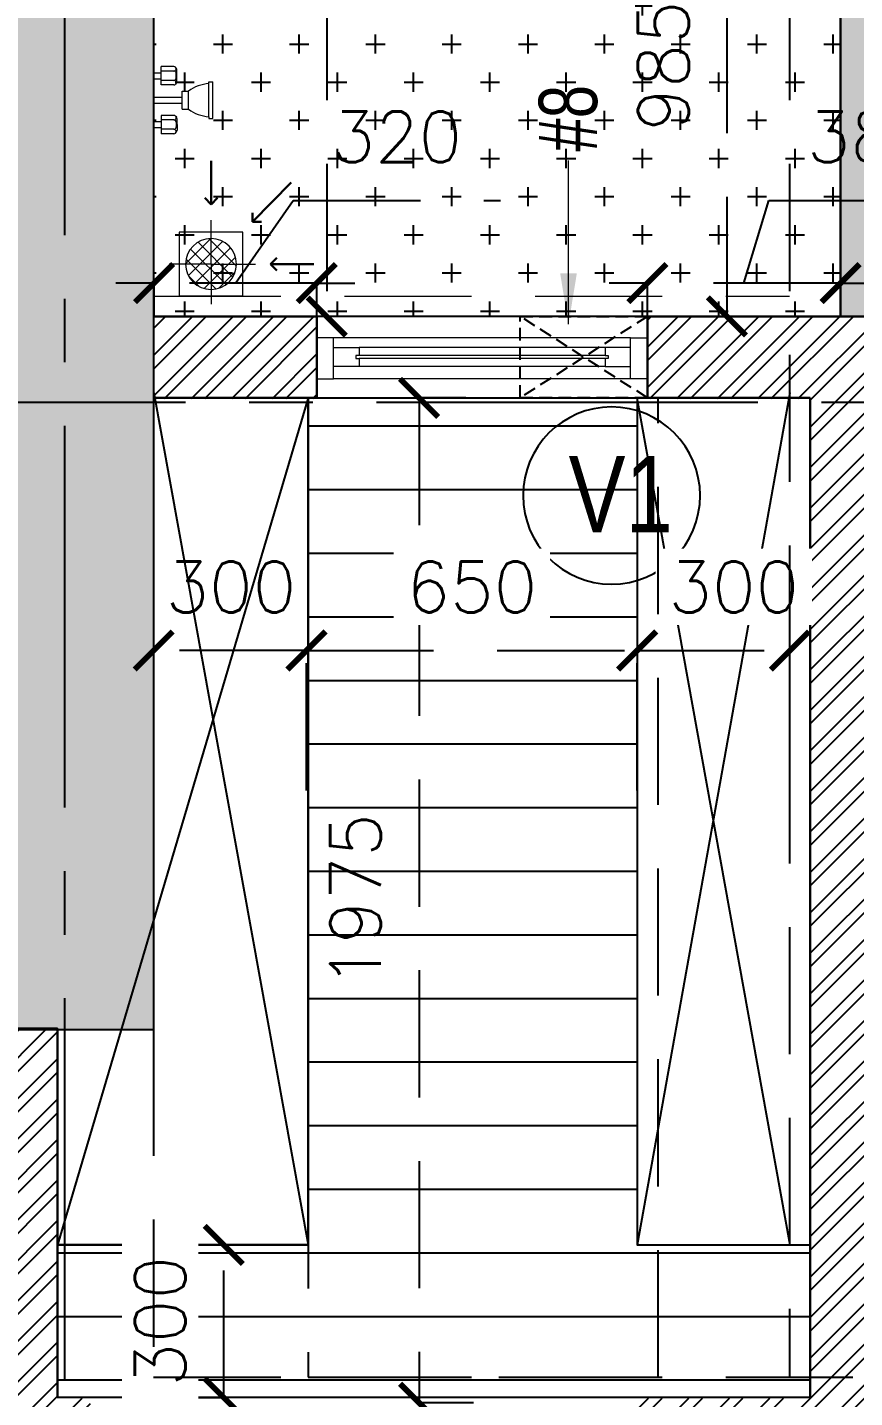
# Model space of a CAD drawing. Header units: millimetres. Extents: x 1167879 to 1231451, y -5731814 to -5645217.
# Drawn here: x 1184934 to 1186560, y -5719523 to -5716830 of the extents above; entities that cross this region are included whole.
import ezdxf
from ezdxf.enums import TextEntityAlignment as Align

# ---------------------------------------------------------------- set-up
doc = ezdxf.new("R2010")
doc.units = ezdxf.units.MM
doc.header["$LTSCALE"] = 1000
doc.header["$MEASUREMENT"] = 0
for name, pattern in [('3BHK-A$0$AUDIT_D_120904163729-0', [0]), ('3BHK-A$0$HIDDEN', [0.375, 0.25, -0.125]), ('AUDIT_D_120904163729-0', [0]), ('T8(T9 IS SIMILAR) - DIMENSION & TEXTING$0$HIDDEN', [0.375, 0.25, -0.125]), ('T8(T9 IS SIMILAR)$0$$0$HIDDEN', [0.375, 0.25, -0.125]), ('T8(T9 IS SIMILAR)$0$HIDDEN', [0.375, 0.25, -0.125]), ('T8_REFUGE COLUMNS$0$CENTER2', [1.125, 0.75, -0.125, 0.125, -0.125])]:
    doc.linetypes.add(name, pattern=pattern)
doc.layers.get('0').update_dxf_attribs({"linetype": 'AUDIT_D_120904163729-0'})
for name, color, linetype in [('3BHK-A$0$A-HATCH -160', 251, '3BHK-A$0$AUDIT_D_120904163729-0'), ('3BHK-A$0$A-TOI SUNK 50MM', 8, 'Continuous'), ('3BHK-A$0$CUT-OUT', 49, 'Continuous'), ('3BHK-A$0$ELE 1', 1, 'Continuous'), ('T8(T9 IS SIMILAR) - DIMENSION & TEXTING$0$A-DIMENSIONS', 2, 'T8(T9 IS SIMILAR) - DIMENSION & TEXTING$0$HIDDEN'), ('T8(T9 IS SIMILAR) - DIMENSION & TEXTING$0$a-window-no', 125, 'Continuous'), ('T8(T9 IS SIMILAR)$0$$6$a-beam 2', 50, 'Continuous'), ('T8(T9 IS SIMILAR)$0$S-BEAM', 20, 'T8(T9 IS SIMILAR)$0$$0$HIDDEN'), ('T8_REFUGE COLUMNS$0$A-CENTERLINE', 193, 'T8_REFUGE COLUMNS$0$CENTER2'), ('T8_REFUGE COLUMNS$0$A-RCC COLS', 3, 'Continuous'), ('T8_TYPICAL COLUMNS$0$A-RCC COLS', 3, 'Continuous')]:
    doc.layers.add(name, color=color, linetype=linetype)
for name, color, linetype, lineweight in [('3BHK-A$0$a-TOI-fixtures', 251, 'Continuous', 0), ('3BHK-A$0$A-WALL- 160', 6, 'Continuous', 30), ('3BHK-A$0$Ventilator', 5, 'Continuous', 0), ('T8(T9 IS SIMILAR) - DIMENSION & TEXTING$0$R0-18-10-2014-T1-1st Podium Floor Plan$0$Text', 2, 'Continuous', 0), ('T8(T9 IS SIMILAR)$0$D&W', 8, 'Continuous', 25), ('T8(T9 IS SIMILAR)$0$SCPL BEAM', 191, 'T8(T9 IS SIMILAR)$0$$0$HIDDEN', 13)]:
    doc.layers.add(name, color=color, linetype=linetype, lineweight=lineweight)
doc.layers.add('T8_REFUGE COLUMNS$0$COL-HATCH', color=7, linetype='Continuous', lineweight=25, true_color=0xa3a3a3)
doc.styles.add('3BHK-A$0$Romans 1', font='romans.shx', dxfattribs={"height": 100})
doc.styles.add('T8(T9 IS SIMILAR) - DIMENSION & TEXTING$0$ARIAL ARROW', font='swisscl.ttf')
doc.styles.add('T8(T9 IS SIMILAR) - DIMENSION & TEXTING$0$LODHA STANDERD', font='sanss___.ttf')
doc.styles.add('T8(T9 IS SIMILAR) - DIMENSION & TEXTING$0$Romans 1', font='romans.shx', dxfattribs={"height": 100})
doc.styles.add('T8(T9 IS SIMILAR) - DIMENSION & TEXTING$0$Tahoma', font='tahoma.ttf')
doc.dimstyles.new('3BHK-A$0$ALPINE S', dxfattribs={"dimscale": 0, "dimtxt": 100, "dimasz": 75, "dimexe": 0, "dimexo": 0, "dimgap": 75, "dimtad": 1, "dimdec": 0, "dimzin": 0, "dimdsep": 46, "dimtxsty": '3BHK-A$0$Romans 1', "dimblk": '3BHK-A$0$_ArchTick', "dimcen": 0.09, "dimclrd": 256, "dimclre": 256, "dimclrt": 7, "dimadec": 0, "dimazin": 0, "dimtfac": 1, "dimtdec": 0, "dimtofl": 0, "dimtmove": 1, "dimatfit": 0, "dimldrblk": '3BHK-A$0$_Open90', "dimfxl": 1, "dimtolj": 1, "dimtzin": 0, "dimarcsym": 0})
doc.dimstyles.new('T8(T9 IS SIMILAR) - DIMENSION & TEXTING$0$ALPINE S', dxfattribs={"dimscale": 0, "dimtxt": 100, "dimasz": 75, "dimexe": 0, "dimexo": 0, "dimgap": 75, "dimtad": 1, "dimdec": 0, "dimzin": 0, "dimdsep": 46, "dimtxsty": 'T8(T9 IS SIMILAR) - DIMENSION & TEXTING$0$Romans 1', "dimblk": 'T8(T9 IS SIMILAR) - DIMENSION & TEXTING$0$_ArchTick', "dimcen": 0.09, "dimclrd": 256, "dimclre": 256, "dimclrt": 7, "dimadec": 0, "dimazin": 0, "dimtfac": 1, "dimtdec": 0, "dimtofl": 0, "dimtmove": 1, "dimatfit": 0, "dimldrblk": 'T8(T9 IS SIMILAR) - DIMENSION & TEXTING$0$_Open90', "dimfxl": 1, "dimtolj": 1, "dimtzin": 0, "dimarcsym": 0})
doc.dimstyles.new('T8(T9 IS SIMILAR) - DIMENSION & TEXTING$0$SAMATA STD', dxfattribs={"dimtxt": 100, "dimasz": 50, "dimexe": 50, "dimexo": 50, "dimgap": 10, "dimtad": 0, "dimdec": 0, "dimrnd": 5, "dimzin": 0, "dimdsep": 46, "dimtxsty": 'T8(T9 IS SIMILAR) - DIMENSION & TEXTING$0$Tahoma', "dimblk": 'T8(T9 IS SIMILAR) - DIMENSION & TEXTING$0$_Origin2', "dimcen": -50, "dimdle": 50, "dimclrd": 7, "dimclre": 7, "dimclrt": 7, "dimadec": 0, "dimazin": 0, "dimtfac": 1, "dimtdec": 0, "dimtmove": 1, "dimatfit": 3, "dimfxl": 150, "dimtfill": 1, "dimtolj": 1, "dimtzin": 0, "dimlwd": -1, "dimlwe": -1, "dimarcsym": 0})
pattern_1 = [(45, (-0.65, 1285.594), (-39.77475644, 39.77475644), []), (45, (25.864, 1285.594), (-39.77475644, 39.77475644), [])]

# ---------------------------------------------------------------- blocks, each defined once
blk = doc.blocks.new('T8(T9 IS SIMILAR) - DIMENSION & TEXTING$0$WINDOW TAG')
at = {"layer": 'T8(T9 IS SIMILAR) - DIMENSION & TEXTING$0$a-window-no'}
blk.add_circle((0, 0), 174.1, dxfattribs=at)
at = {"layer": 'T8(T9 IS SIMILAR) - DIMENSION & TEXTING$0$a-window-no', "style": 'T8(T9 IS SIMILAR) - DIMENSION & TEXTING$0$LODHA STANDERD'}
blk.add_attdef('WINDOW', text='', height=150, dxfattribs=at).set_placement((11.3, 2.8), align=Align.MIDDLE_CENTER)
blk = doc.blocks.new('T8(T9 IS SIMILAR) - DIMENSION & TEXTING$0$_ArchTick')
at = {"color": 0, "linetype": 'ByBlock', "const_width": 0.15}
blk.add_lwpolyline([(-0.5, -0.5), (0.5, 0.5)], dxfattribs=at)
blk = doc.blocks.new('*D312')
at = {"layer": 'T8(T9 IS SIMILAR) - DIMENSION & TEXTING$0$A-DIMENSIONS', "linetype": 'T8(T9 IS SIMILAR) - DIMENSION & TEXTING$0$HIDDEN', "lineweight": -2, "transparency": 16777216}
for p, q in [((1185182.1, -5718330), (1185182.1, -5718055.2)), ((1185482.5, -5718330), (1185482.5, -5718055.2))]:
    blk.add_line(p, q, dxfattribs=at)
at = {"layer": 'T8(T9 IS SIMILAR) - DIMENSION & TEXTING$0$A-DIMENSIONS', "lineweight": -2, "transparency": 16777216}
blk.add_line((1185482.5, -5718055.2), (1185182.1, -5718055.2), dxfattribs=at)
at = {"layer": 'T8(T9 IS SIMILAR) - DIMENSION & TEXTING$0$A-DIMENSIONS', "linetype": 'ByBlock', "lineweight": -2, "transparency": 16777216, "xscale": 75, "yscale": 75, "zscale": 75, "rotation": 180}
blk.add_blockref('T8(T9 IS SIMILAR) - DIMENSION & TEXTING$0$_ArchTick', (1185182.1, -5718055.2), dxfattribs=at)
at = {"layer": 'T8(T9 IS SIMILAR) - DIMENSION & TEXTING$0$A-DIMENSIONS', "linetype": 'ByBlock', "lineweight": -2, "transparency": 16777216, "xscale": 75, "yscale": 75, "zscale": 75}
blk.add_blockref('T8(T9 IS SIMILAR) - DIMENSION & TEXTING$0$_ArchTick', (1185482.5, -5718055.2), dxfattribs=at)
at = {"layer": 'T8(T9 IS SIMILAR) - DIMENSION & TEXTING$0$A-DIMENSIONS', "color": 7, "linetype": 'ByBlock', "transparency": 16777216, "insert": (1185333.8, -5717930.2), "char_height": 100, "attachment_point": 5, "style": 'T8(T9 IS SIMILAR) - DIMENSION & TEXTING$0$Romans 1'}
blk.add_mtext('\\A1;300', dxfattribs=at)
blk = doc.blocks.new('T8(T9 IS SIMILAR) - DIMENSION & TEXTING$0$_Open90')
at = {"color": 0, "linetype": 'ByBlock', "lineweight": -2}
for p, q in [((-0.5, 0.5), (0, 0)), ((0, 0), (-1, 0)), ((0, 0), (-0.5, -0.5))]:
    blk.add_line(p, q, dxfattribs=at)
blk = doc.blocks.new('*D313')
at = {"layer": 'T8(T9 IS SIMILAR) - DIMENSION & TEXTING$0$A-DIMENSIONS', "linetype": 'T8(T9 IS SIMILAR) - DIMENSION & TEXTING$0$HIDDEN', "lineweight": -2, "transparency": 16777216}
for p, q in [((1185795.9, -5717558.7), (1185704, -5717558.7)), ((1185810.9, -5719533.7), (1185704, -5719533.7))]:
    blk.add_line(p, q, dxfattribs=at)
at = {"layer": 'T8(T9 IS SIMILAR) - DIMENSION & TEXTING$0$A-DIMENSIONS', "lineweight": -2, "transparency": 16777216}
blk.add_line((1185704, -5717558.7), (1185704, -5719533.7), dxfattribs=at)
at = {"layer": 'T8(T9 IS SIMILAR) - DIMENSION & TEXTING$0$A-DIMENSIONS', "linetype": 'ByBlock', "lineweight": -2, "transparency": 16777216, "xscale": 75, "yscale": 75, "zscale": 75}
for p, rotation in [((1185704, -5717558.7), 90), ((1185704, -5719533.7), 270)]:
    blk.add_blockref('T8(T9 IS SIMILAR) - DIMENSION & TEXTING$0$_ArchTick', p, dxfattribs=dict(at, rotation=rotation))
at = {"layer": 'T8(T9 IS SIMILAR) - DIMENSION & TEXTING$0$A-DIMENSIONS', "color": 7, "linetype": 'ByBlock', "transparency": 16777216, "insert": (1185579, -5718546.2), "char_height": 100, "attachment_point": 5, "rotation": 90, "style": 'T8(T9 IS SIMILAR) - DIMENSION & TEXTING$0$Romans 1'}
blk.add_mtext('\\A1;1975', dxfattribs=at)
blk = doc.blocks.new('*D317')
at = {"layer": 'T8(T9 IS SIMILAR) - DIMENSION & TEXTING$0$A-DIMENSIONS', "linetype": 'T8(T9 IS SIMILAR) - DIMENSION & TEXTING$0$HIDDEN', "lineweight": -2, "transparency": 16777216}
for p, q in [((1185777.6, -5714848.7), (1185522.3, -5714848.7)), ((1185731.8, -5717398.7), (1185522.3, -5717398.7))]:
    blk.add_line(p, q, dxfattribs=at)
at = {"layer": 'T8(T9 IS SIMILAR) - DIMENSION & TEXTING$0$A-DIMENSIONS', "lineweight": -2, "transparency": 16777216}
blk.add_line((1185522.3, -5714848.7), (1185522.3, -5717398.7), dxfattribs=at)
at = {"layer": 'T8(T9 IS SIMILAR) - DIMENSION & TEXTING$0$A-DIMENSIONS', "linetype": 'ByBlock', "lineweight": -2, "transparency": 16777216, "xscale": 75, "yscale": 75, "zscale": 75}
for p, rotation in [((1185522.3, -5714848.7), 90), ((1185522.3, -5717398.7), 270)]:
    blk.add_blockref('T8(T9 IS SIMILAR) - DIMENSION & TEXTING$0$_ArchTick', p, dxfattribs=dict(at, rotation=rotation))
at = {"layer": 'T8(T9 IS SIMILAR) - DIMENSION & TEXTING$0$A-DIMENSIONS', "color": 7, "linetype": 'ByBlock', "transparency": 16777216, "insert": (1185397.3, -5716123.7), "char_height": 100, "attachment_point": 5, "rotation": 90, "style": 'T8(T9 IS SIMILAR) - DIMENSION & TEXTING$0$Romans 1'}
blk.add_mtext('\\A1;2550', dxfattribs=at)
blk = doc.blocks.new('*D320')
at = {"layer": 'T8(T9 IS SIMILAR) - DIMENSION & TEXTING$0$A-DIMENSIONS', "linetype": 'T8(T9 IS SIMILAR) - DIMENSION & TEXTING$0$HIDDEN', "lineweight": -2, "transparency": 16777216}
for p, q in [((1186532.7, -5716413.5), (1186309.2, -5716413.5)), ((1186532.7, -5717398.7), (1186309.2, -5717398.7))]:
    blk.add_line(p, q, dxfattribs=at)
at = {"layer": 'T8(T9 IS SIMILAR) - DIMENSION & TEXTING$0$A-DIMENSIONS', "lineweight": -2, "transparency": 16777216}
blk.add_line((1186309.2, -5716413.5), (1186309.2, -5717398.7), dxfattribs=at)
at = {"layer": 'T8(T9 IS SIMILAR) - DIMENSION & TEXTING$0$A-DIMENSIONS', "linetype": 'ByBlock', "lineweight": -2, "transparency": 16777216, "xscale": 75, "yscale": 75, "zscale": 75}
for p, rotation in [((1186309.2, -5716413.5), 90), ((1186309.2, -5717398.7), 270)]:
    blk.add_blockref('T8(T9 IS SIMILAR) - DIMENSION & TEXTING$0$_ArchTick', p, dxfattribs=dict(at, rotation=rotation))
at = {"layer": 'T8(T9 IS SIMILAR) - DIMENSION & TEXTING$0$A-DIMENSIONS', "color": 7, "linetype": 'ByBlock', "transparency": 16777216, "insert": (1186184.2, -5716906.1), "char_height": 100, "attachment_point": 5, "rotation": 90, "style": 'T8(T9 IS SIMILAR) - DIMENSION & TEXTING$0$Romans 1'}
blk.add_mtext('\\A1;985', dxfattribs=at)
blk = doc.blocks.new('*D321')
at = {"layer": 'T8(T9 IS SIMILAR) - DIMENSION & TEXTING$0$A-DIMENSIONS', "lineweight": -2, "transparency": 16777216}
for p, q in [((1186342.7, -5717333), (1186391.5, -5717170.5)), ((1186391.5, -5717170.5), (1186798.6, -5717170.5)), ((1186152.8, -5717333), (1186077.8, -5717333)), ((1186532.7, -5717333), (1186152.8, -5717333)), ((1186532.7, -5717333), (1186607.7, -5717333))]:
    blk.add_line(p, q, dxfattribs=at)
at = {"layer": 'T8(T9 IS SIMILAR) - DIMENSION & TEXTING$0$A-DIMENSIONS', "linetype": 'T8(T9 IS SIMILAR) - DIMENSION & TEXTING$0$HIDDEN', "lineweight": -2, "transparency": 16777216}
for p, q in [((1186152.8, -5717398.7), (1186152.8, -5717333)), ((1186532.7, -5717398.7), (1186532.7, -5717333))]:
    blk.add_line(p, q, dxfattribs=at)
at = {"layer": 'T8(T9 IS SIMILAR) - DIMENSION & TEXTING$0$A-DIMENSIONS', "linetype": 'ByBlock', "lineweight": -2, "transparency": 16777216, "xscale": 75, "yscale": 75, "zscale": 75}
blk.add_blockref('T8(T9 IS SIMILAR) - DIMENSION & TEXTING$0$_ArchTick', (1186152.8, -5717333), dxfattribs=at)
at = {"layer": 'T8(T9 IS SIMILAR) - DIMENSION & TEXTING$0$A-DIMENSIONS', "linetype": 'ByBlock', "lineweight": -2, "transparency": 16777216, "xscale": 75, "yscale": 75, "zscale": 75, "rotation": 180}
blk.add_blockref('T8(T9 IS SIMILAR) - DIMENSION & TEXTING$0$_ArchTick', (1186532.7, -5717333), dxfattribs=at)
at = {"layer": 'T8(T9 IS SIMILAR) - DIMENSION & TEXTING$0$A-DIMENSIONS', "color": 7, "linetype": 'ByBlock', "transparency": 16777216, "insert": (1186595, -5717045.5), "char_height": 100, "attachment_point": 5, "style": 'T8(T9 IS SIMILAR) - DIMENSION & TEXTING$0$Romans 1'}
blk.add_mtext('\\A1;380', dxfattribs=at)
blk = doc.blocks.new('*D322')
at = {"layer": 'T8(T9 IS SIMILAR) - DIMENSION & TEXTING$0$A-DIMENSIONS', "lineweight": -2, "transparency": 16777216}
for p, q in [((1185342.7, -5717333), (1185456.5, -5717170.5)), ((1185456.5, -5717170.5), (1185863.7, -5717170.5)), ((1185182.7, -5717333), (1185107.7, -5717333)), ((1185502.8, -5717333), (1185182.7, -5717333)), ((1185502.8, -5717333), (1185577.8, -5717333))]:
    blk.add_line(p, q, dxfattribs=at)
at = {"layer": 'T8(T9 IS SIMILAR) - DIMENSION & TEXTING$0$A-DIMENSIONS', "linetype": 'T8(T9 IS SIMILAR) - DIMENSION & TEXTING$0$HIDDEN', "lineweight": -2, "transparency": 16777216}
for p, q in [((1185182.7, -5717398.7), (1185182.7, -5717333)), ((1185502.8, -5717398.7), (1185502.8, -5717333))]:
    blk.add_line(p, q, dxfattribs=at)
at = {"layer": 'T8(T9 IS SIMILAR) - DIMENSION & TEXTING$0$A-DIMENSIONS', "linetype": 'ByBlock', "lineweight": -2, "transparency": 16777216, "xscale": 75, "yscale": 75, "zscale": 75}
blk.add_blockref('T8(T9 IS SIMILAR) - DIMENSION & TEXTING$0$_ArchTick', (1185182.7, -5717333), dxfattribs=at)
at = {"layer": 'T8(T9 IS SIMILAR) - DIMENSION & TEXTING$0$A-DIMENSIONS', "linetype": 'ByBlock', "lineweight": -2, "transparency": 16777216, "xscale": 75, "yscale": 75, "zscale": 75, "rotation": 180}
blk.add_blockref('T8(T9 IS SIMILAR) - DIMENSION & TEXTING$0$_ArchTick', (1185502.8, -5717333), dxfattribs=at)
at = {"layer": 'T8(T9 IS SIMILAR) - DIMENSION & TEXTING$0$A-DIMENSIONS', "color": 7, "linetype": 'ByBlock', "transparency": 16777216, "insert": (1185660.1, -5717045.5), "char_height": 100, "attachment_point": 5, "style": 'T8(T9 IS SIMILAR) - DIMENSION & TEXTING$0$Romans 1'}
blk.add_mtext('\\A1;320', dxfattribs=at)
blk = doc.blocks.new('*D249')
at = {"layer": 'T8(T9 IS SIMILAR) - DIMENSION & TEXTING$0$A-DIMENSIONS', "linetype": 'T8(T9 IS SIMILAR) - DIMENSION & TEXTING$0$HIDDEN', "lineweight": -2, "transparency": 16777216}
for p, q in [((1186132.6, -5718330), (1186132.6, -5718055.2)), ((1186433.1, -5718330), (1186433.1, -5718055.2))]:
    blk.add_line(p, q, dxfattribs=at)
at = {"layer": 'T8(T9 IS SIMILAR) - DIMENSION & TEXTING$0$A-DIMENSIONS', "lineweight": -2, "transparency": 16777216}
blk.add_line((1186132.6, -5718055.2), (1186433.1, -5718055.2), dxfattribs=at)
at = {"layer": 'T8(T9 IS SIMILAR) - DIMENSION & TEXTING$0$A-DIMENSIONS', "color": 7, "linetype": 'ByBlock', "transparency": 16777216, "insert": (1186322.7, -5717930.2), "char_height": 100, "attachment_point": 5, "style": 'T8(T9 IS SIMILAR) - DIMENSION & TEXTING$0$Romans 1', "bg_fill": 3, "box_fill_scale": 1.25, "bg_fill_color": 256, "bg_fill_true_color": 13158600, "bg_fill_transparency": 0}
blk.add_mtext('\\A1;300', dxfattribs=at)
at = {"layer": 'T8(T9 IS SIMILAR) - DIMENSION & TEXTING$0$A-DIMENSIONS', "linetype": 'ByBlock', "lineweight": -2, "transparency": 16777216, "xscale": 75, "yscale": 75, "zscale": 75, "rotation": 180}
blk.add_blockref('T8(T9 IS SIMILAR) - DIMENSION & TEXTING$0$_ArchTick', (1186132.6, -5718055.2), dxfattribs=at)
at = {"layer": 'T8(T9 IS SIMILAR) - DIMENSION & TEXTING$0$A-DIMENSIONS', "linetype": 'ByBlock', "lineweight": -2, "transparency": 16777216, "xscale": 75, "yscale": 75, "zscale": 75}
blk.add_blockref('T8(T9 IS SIMILAR) - DIMENSION & TEXTING$0$_ArchTick', (1186433.1, -5718055.2), dxfattribs=at)
blk = doc.blocks.new('*D250')
at = {"layer": 'T8(T9 IS SIMILAR) - DIMENSION & TEXTING$0$A-DIMENSIONS', "linetype": 'T8(T9 IS SIMILAR) - DIMENSION & TEXTING$0$HIDDEN', "lineweight": -2, "transparency": 16777216}
for p, q in [((1185239.1, -5719223.5), (1185319.9, -5719223.5)), ((1185247.2, -5719523.5), (1185319.9, -5719523.5))]:
    blk.add_line(p, q, dxfattribs=at)
at = {"layer": 'T8(T9 IS SIMILAR) - DIMENSION & TEXTING$0$A-DIMENSIONS', "lineweight": -2, "transparency": 16777216}
blk.add_line((1185319.9, -5719523.5), (1185319.9, -5719223.5), dxfattribs=at)
at = {"layer": 'T8(T9 IS SIMILAR) - DIMENSION & TEXTING$0$A-DIMENSIONS', "color": 7, "linetype": 'ByBlock', "transparency": 16777216, "insert": (1185194.9, -5719373.5), "char_height": 100, "attachment_point": 5, "rotation": 90, "style": 'T8(T9 IS SIMILAR) - DIMENSION & TEXTING$0$Romans 1', "bg_fill": 3, "box_fill_scale": 1.25, "bg_fill_color": 256, "bg_fill_true_color": 13158600, "bg_fill_transparency": 0}
blk.add_mtext('\\A1;300', dxfattribs=at)
at = {"layer": 'T8(T9 IS SIMILAR) - DIMENSION & TEXTING$0$A-DIMENSIONS', "linetype": 'ByBlock', "lineweight": -2, "transparency": 16777216, "xscale": 75, "yscale": 75, "zscale": 75}
for p, rotation in [((1185319.9, -5719223.5), 90), ((1185319.9, -5719523.5), 270)]:
    blk.add_blockref('T8(T9 IS SIMILAR) - DIMENSION & TEXTING$0$_ArchTick', p, dxfattribs=dict(at, rotation=rotation))
blk = doc.blocks.new('*D261')
at = {"layer": 'T8(T9 IS SIMILAR) - DIMENSION & TEXTING$0$A-DIMENSIONS', "linetype": 'T8(T9 IS SIMILAR) - DIMENSION & TEXTING$0$HIDDEN', "lineweight": -2, "transparency": 16777216}
for p, q in [((1185482.5, -5718330), (1185482.5, -5718055.2)), ((1186132.6, -5718330), (1186132.6, -5718055.2))]:
    blk.add_line(p, q, dxfattribs=at)
at = {"layer": 'T8(T9 IS SIMILAR) - DIMENSION & TEXTING$0$A-DIMENSIONS', "lineweight": -2, "transparency": 16777216}
blk.add_line((1185482.5, -5718055.2), (1186132.6, -5718055.2), dxfattribs=at)
at = {"layer": 'T8(T9 IS SIMILAR) - DIMENSION & TEXTING$0$A-DIMENSIONS', "linetype": 'ByBlock', "lineweight": -2, "transparency": 16777216, "xscale": 75, "yscale": 75, "zscale": 75, "rotation": 180}
blk.add_blockref('T8(T9 IS SIMILAR) - DIMENSION & TEXTING$0$_ArchTick', (1185482.5, -5718055.2), dxfattribs=at)
at = {"layer": 'T8(T9 IS SIMILAR) - DIMENSION & TEXTING$0$A-DIMENSIONS', "linetype": 'ByBlock', "lineweight": -2, "transparency": 16777216, "xscale": 75, "yscale": 75, "zscale": 75}
blk.add_blockref('T8(T9 IS SIMILAR) - DIMENSION & TEXTING$0$_ArchTick', (1186132.6, -5718055.2), dxfattribs=at)
at = {"layer": 'T8(T9 IS SIMILAR) - DIMENSION & TEXTING$0$A-DIMENSIONS', "color": 7, "linetype": 'ByBlock', "transparency": 16777216, "insert": (1185807.6, -5717930.2), "char_height": 100, "attachment_point": 5, "style": 'T8(T9 IS SIMILAR) - DIMENSION & TEXTING$0$Romans 1', "bg_fill": 3, "box_fill_scale": 1.25, "bg_fill_color": 256, "bg_fill_true_color": 13158600, "bg_fill_transparency": 0}
blk.add_mtext('\\A1;650', dxfattribs=at)
blk = doc.blocks.new('T8(T9 IS SIMILAR) - DIMENSION & TEXTING$0$_Origin2')
at = {"color": 0, "linetype": 'ByBlock', "lineweight": -2}
blk.add_line((-0.5, 0), (-1, 0), dxfattribs=at)
for radius in [0.5, 0.25]:
    blk.add_circle((0, 0), radius, dxfattribs=at)
blk = doc.blocks.new('T8_REFUGE COLUMNS')
at = {"layer": 'T8_REFUGE COLUMNS$0$COL-HATCH', "linetype": 'ByBlock'}
h = blk.add_hatch(color=256, dxfattribs=at)
h.dxf.hatch_style = 1
h.paths.add_polyline_path([(1184832.1, -5718799.9), (1185182.1, -5718799.9), (1185182.1, -5709299.9), (1184832.1, -5709299.9)])
at = {"layer": 'T8_REFUGE COLUMNS$0$A-CENTERLINE'}
for p, q in [((1185007.1, -5719488.7), (1185007.1, -5698299.6)), ((1223494.9, -5717567.4), (1182495.9, -5717567.4))]:
    blk.add_line(p, q, dxfattribs=at)
at = {"layer": 'T8_REFUGE COLUMNS$0$A-RCC COLS', "linetype": 'ByBlock'}
blk.add_lwpolyline([(1184832.1, -5718799.9), (1185182.1, -5718799.9), (1185182.1, -5709299.9), (1184832.1, -5709299.9)], close=True, dxfattribs=at)
blk = doc.blocks.new('T8_TYPICAL COLUMNS')
at = {"layer": 'T8_TYPICAL COLUMNS$0$A-RCC COLS', "linetype": 'ByBlock'}
blk.add_blockref('T8_REFUGE COLUMNS', (0, 0), dxfattribs=at)
blk = doc.blocks.new('3BHK-A$0$V1')
at = {"layer": '3BHK-A$0$Ventilator'}
for p, q in [((1139503.9, -5700057.1), (1140153.9, -5700057.1)), ((1139503.9, -5700217.1), (1140153.9, -5700217.1))]:
    blk.add_line(p, q, dxfattribs=at)
at = {"layer": '3BHK-A$0$Ventilator', "color": 8}
for p, q in [((1139536.9, -5700094.6), (1140120.9, -5700094.6)), ((1139586.9, -5700118.3), (1140070.9, -5700118.3)), ((1139536.9, -5700174.6), (1140120.9, -5700174.6)), ((1139586.9, -5700155.8), (1140070.9, -5700155.8))]:
    blk.add_line(p, q, dxfattribs=at)
at = {"layer": '3BHK-A$0$Ventilator', "color": 5}
for p, q in [((1139586.9, -5700134.1), (1140070.9, -5700134.1)), ((1139586.9, -5700140.1), (1140070.9, -5700140.1))]:
    blk.add_line(p, q, dxfattribs=at)
at = {"layer": '3BHK-A$0$Ventilator', "color": 4}
for points in [[(1139503.9, -5700094.6), (1139536.9, -5700094.6), (1139536.9, -5700174.6), (1139503.9, -5700174.6)], [(1140153.9, -5700094.6), (1140120.9, -5700094.6), (1140120.9, -5700174.6), (1140153.9, -5700174.6)], [(1139586.9, -5700134.1), (1139586.9, -5700118.3), (1139536.9, -5700118.3), (1139536.9, -5700155.8), (1139586.9, -5700155.8), (1139586.9, -5700140.1), (1139580.9, -5700140.1), (1139580.9, -5700134.1)], [(1140070.9, -5700134.1), (1140070.9, -5700118.3), (1140120.9, -5700118.3), (1140120.9, -5700155.8), (1140070.9, -5700155.8), (1140070.9, -5700140.1), (1140076.9, -5700140.1), (1140076.9, -5700134.1)]]:
    blk.add_lwpolyline(points, close=True, dxfattribs=at)
blk = doc.blocks.new('3BHK-A$0$_ArchTick')
at = {"color": 0, "linetype": 'ByBlock', "const_width": 0.15}
blk.add_lwpolyline([(-0.5, -0.5), (0.5, 0.5)], dxfattribs=at)
blk = doc.blocks.new('3BHK-A$0$_Open90')
at = {"color": 0, "linetype": 'ByBlock', "lineweight": -2}
for p, q in [((0, 0), (-1, 0)), ((-0.5, 0.5), (0, 0)), ((0, 0), (-0.5, -0.5))]:
    blk.add_line(p, q, dxfattribs=at)
blk = doc.blocks.new('3BHK-A$0$SH-flat-2')
at = {"layer": '3BHK-A$0$a-TOI-fixtures'}
for p, q in [((0.1, 61.7, -0.1), (14.6, 61.7, -0.1)), ((14.6, 37.7, -0.1), (14.7, 73.7, -0.1)), ((39.8, 64.9, -0.1), (14.6, 65, -0.1)), ((39.9, 73.7, -0.1), (14.7, 73.7, -0.1)), ((44.6, 50.8, -0.1), (44.6, 60, -0.1)), ((45.9, 43.9, -0.1), (45.9, 66.8, -0.1)), ((0.1, 49.7, -0.1), (14.6, 49.7, -0.1)), ((39.7, 46.4, -0.1), (14.5, 46.5, -0.1)), ((39.8, 37.7, -0.1), (14.6, 37.7, -0.1)), ((43.4, 39.3, -0.1), (44.7, 40.8, -0.1)), ((108.4, -25.1, -0.1), (108.5, 40.1, -0.1)), ((108.5, 43.5, -0.1), (116.3, 43.5, -0.1)), ((108.5, 40.1, -0.1), (108.5, 43.5, -0.1)), ((116.2, -28.5, -0.1), (116.3, 43.5, -0.1)), ((0, 1.7, -0.1), (0, 13.7, -0.1)), ((0, 13.7, -0.1), (56.3, 13.6, -0.1)), ((0, 1.7, -0.1), (56.3, 1.6, -0.1)), ((56.2, -10.4, -0.1), (56.3, 25.6, -0.1)), ((56.3, 25.6, -0.1), (68.3, 25.6, -0.1)), ((68.2, -10.4, -0.1), (68.3, 25.6, -0.1)), ((14.5, -22.3, -0.1), (14.4, -58.3, -0.1)), ((39.7, -22.3, -0.1), (14.5, -22.3, -0.1)), ((43.3, -24, -0.1), (44.6, -25.5, -0.1)), ((56.2, -10.4, -0.1), (68.2, -10.4, -0.1)), ((108.4, -25.1, -0.1), (108.4, -28.5, -0.1)), ((-0.1, -34.3, -0.1), (14.4, -34.3, -0.1)), ((-0.1, -46.3, -0.1), (14.4, -46.3, -0.1)), ((39.5, -49.6, -0.1), (14.3, -49.5, -0.1)), ((39.6, -31.1, -0.1), (14.4, -31, -0.1)), ((44.4, -35.5, -0.1), (44.4, -44.7, -0.1)), ((45.7, -28.6, -0.1), (45.7, -51.5, -0.1)), ((108.4, -28.5, -0.1), (116.2, -28.5, -0.1)), ((39.6, -58.3, -0.1), (14.4, -58.3, -0.1))]:
    blk.add_line(p, q, dxfattribs=at)
for centre, radius, start, end in [((39.8, 69.7, -0.1), 4.8, 269.8776, 359.8776), ((39.8, 60, -0.1), 4.8, 359.8776, 89.8776), ((39.9, 68.9, -0.1), 4.8, 359.8776, 89.8776), ((41.1, 66.8, -0.1), 4.8, 359.8776, 46.4449), ((39.8, 51.2, -0.1), 4.8, 269.8776, 359.8776), ((39.7, 41.6, -0.1), 4.8, 359.8776, 89.8776), ((39.8, 42.5, -0.1), 4.8, 269.8776, 359.8776), ((41.1, 44, -0.1), 4.8, 319.2258, 359.8776), ((114.8, -40.2, -0.1), 80.5, 94.4595, 125.2375), ((39.6, -26.3, -0.1), 4.8, 269.8776, 359.8776), ((39.7, -27.1, -0.1), 4.8, 359.8776, 89.8776), ((40.9, -28.6, -0.1), 4.8, 359.8776, 40.5294), ((115, 55.2, -0.1), 80.5, 234.5177, 265.2957), ((39.5, -44.7, -0.1), 4.8, 269.8776, 359.8776), ((39.5, -54.4, -0.1), 4.8, 359.8776, 89.8776), ((39.6, -35.9, -0.1), 4.8, 359.8776, 89.8776), ((39.6, -53.5, -0.1), 4.8, 269.8776, 359.8776), ((40.9, -51.5, -0.1), 4.8, 313.3103, 359.8776)]:
    blk.add_arc(centre, radius, start, end, dxfattribs=at)
blk = doc.blocks.new('T8(T9 IS SIMILAR) - DIMENSION & TEXTING')
at = {"layer": 'T8(T9 IS SIMILAR) - DIMENSION & TEXTING$0$a-window-no'}
ref = blk.add_blockref('T8(T9 IS SIMILAR) - DIMENSION & TEXTING$0$WINDOW TAG', (1186082.4, -5717750.6), dxfattribs=dict(at, xscale=-1))
ref.add_attrib('WINDOW', 'V1', dxfattribs={"height": 150, "style": 'T8(T9 IS SIMILAR) - DIMENSION & TEXTING$0$LODHA STANDERD', "width": 0.8}).set_placement((1186100.4, -5717747.8), align=Align.MIDDLE_CENTER)
at = {"layer": 'T8(T9 IS SIMILAR) - DIMENSION & TEXTING$0$R0-18-10-2014-T1-1st Podium Floor Plan$0$Text', "linetype": 'ByBlock', "style": 'T8(T9 IS SIMILAR) - DIMENSION & TEXTING$0$ARIAL ARROW'}
blk.add_text('#8', height=114.75, rotation=90, dxfattribs=at).set_placement((1186053.9, -5717074.4, 0))
at = {"layer": 'T8(T9 IS SIMILAR) - DIMENSION & TEXTING$0$A-DIMENSIONS', "linetype": 'ByBlock'}
for base, p1, p2, angle, picture, middle in [((1185522.3, -5717398.7, 0.5), (1185777.6, -5714848.7, 0.5), (1185731.8, -5717398.7, 0.5), 270, '*D317', (1185397.3, -5716123.7, 0.5)), ((1186309.2, -5717398.7, 0.5), (1186532.7, -5716413.5, 0), (1186532.7, -5717398.7, 0.5), 90, '*D320', (1186184.2, -5716906.1, 0.5)), ((1186152.8, -5717333, 0.5), (1186532.7, -5717398.7, 0.5), (1186152.8, -5717398.7, 0), 180, '*D321', (1186466.5, -5717045.5, 0.5)), ((1185704, -5719533.7, 0.5), (1185795.9, -5717558.7, 0.5), (1185810.9, -5719533.7, 0.5), 270, '*D313', (1185579, -5718546.2, 0.5))]:
    dim = blk.add_linear_dim(base=base, p1=p1, p2=p2, angle=angle, dimstyle='T8(T9 IS SIMILAR) - DIMENSION & TEXTING$0$ALPINE S', override={"dimscale": 1, "dimfxl": 5, "dimarcsym": 1}, dxfattribs=at)
    dim.commit()
    dim.dimension.update_dxf_attribs({"geometry": picture, "text_midpoint": middle})
for base, p1, p2, angle, override, picture, middle in [((1185182.7, -5717333, 0.5), (1185502.8, -5717398.7, 0), (1185182.7, -5717398.7, 0.5), 180, {"dimscale": 1, "dimfxl": 5, "dimarcsym": 1}, '*D322', (1185531.5, -5717170.5, 0.5)), ((1185182.1, -5718055.2, 0.5), (1185482.5, -5718330, 0.4), (1185182.1, -5718330), 180, {"dimscale": 1, "dimfxl": 5, "dimarcsym": 1}, '*D312', (1185333.8, -5718055.2, 0.5)), ((1185319.9, -5719223.5), (1185247.2, -5719523.5), (1185239.1, -5719223.5, 0.4), 90, {"dimscale": 1, "dimfxl": 5, "dimtfill": 1, "dimarcsym": 1}, '*D250', (1185319.9, -5719373.5))]:
    dim = blk.add_linear_dim(base=base, p1=p1, p2=p2, angle=angle, dimstyle='T8(T9 IS SIMILAR) - DIMENSION & TEXTING$0$ALPINE S', override=override, dxfattribs=at)
    dim.commit()
    dim.dimension.update_dxf_attribs({"geometry": picture, "text_midpoint": middle, "dimtype": 128})
at = {"layer": 'T8(T9 IS SIMILAR) - DIMENSION & TEXTING$0$R0-18-10-2014-T1-1st Podium Floor Plan$0$Text'}
blk.add_leader([(1185997.7, -5717413.6), (1185997.7, -5717200.8), (1185997.7, -5717092.3)], dimstyle='T8(T9 IS SIMILAR) - DIMENSION & TEXTING$0$SAMATA STD', override={"dimscale": 1, "dimasz": 100, "dimclrd": 2, "dimfxlon": 1, "dimarcsym": 1}, dxfattribs=at)
at = {"layer": 'T8(T9 IS SIMILAR) - DIMENSION & TEXTING$0$A-DIMENSIONS', "linetype": 'ByBlock'}
dim = blk.add_linear_dim(base=(1186132.6, -5718055.2), p1=(1185482.5, -5718330, 0.4), p2=(1186132.6, -5718330, 0), dimstyle='T8(T9 IS SIMILAR) - DIMENSION & TEXTING$0$ALPINE S', override={"dimscale": 1, "dimfxl": 5, "dimtfill": 1, "dimarcsym": 1}, dxfattribs=at)
dim.commit()
dim.dimension.update_dxf_attribs({"geometry": '*D261', "text_midpoint": (1185807.6, -5717930.2)})
dim = blk.add_linear_dim(base=(1186433.0691, -5718055.1847), p1=(1186132.6097, -5718329.9806, -0.0243), p2=(1186433.0691, -5718329.9806), dimstyle='T8(T9 IS SIMILAR) - DIMENSION & TEXTING$0$ALPINE S', override={"dimscale": 1, "dimfxl": 5, "dimtfill": 1, "dimarcsym": 1}, dxfattribs=at)
dim.commit()
dim.dimension.update_dxf_attribs({"geometry": '*D249', "text_midpoint": (1186322.6746, -5718055.1847), "dimtype": 128})
blk = doc.blocks.new('3BHK-A$0$A$C1DA736AB')
at = {"layer": '3BHK-A$0$a-TOI-fixtures', "linetype": 'ByBlock'}
for points in [[(117, 0.4, 0), (202.3, 0.4, 0)], [(81.7, -82.8, 0), (158.2, -159.9, 0)], [(0.4, -117, 0), (0.4, -202.3, 0)]]:
    blk.add_leader(points, dimstyle='3BHK-A$0$ALPINE S', override={"dimscale": 1, "dimasz": 25, "dimtad": 0, "dimfxl": 5, "dimtfill": 1, "dimarcsym": 1}, dxfattribs=at)
blk = doc.blocks.new('3BHK-A$0$Type-A-First Floor Plan-bottom-up$0$FLOOR TRAP-flat-6')
at = {"layer": '3BHK-A$0$a-TOI-fixtures'}
h = blk.add_hatch(dxfattribs=at)
h.set_pattern_fill('ACET-2D-_USER', color=256, scale=20, angle=45, style=0, double=1, pattern_type=0)
h.set_pattern_definition([(45, (-789896.981, 5385770.066), (-14.142135624, 14.142135624), []), (135, (-789896.981, 5385770.066), (-14.142135624, -14.142135624), [])])
edge = h.paths.add_edge_path()
edge.add_arc((150, 150), 50, 0, 360)
for q in [(150, 228.6), (67.6, 150), (237.4, 150), (150, 63.6)]:
    blk.add_line((150, 150), q, dxfattribs=at)
blk.add_lwpolyline([(87.5, 212.5), (212.5, 212.5), (212.5, 87.5), (87.5, 87.5)], close=True, dxfattribs=at)
blk.add_circle((150, 150), 50, dxfattribs=at)
at = {"layer": '3BHK-A$0$A-WALL- 160', "linetype": 'ByBlock'}
blk.add_blockref('3BHK-A$0$A$C1DA736AB', (149.6, 149.6, 0), dxfattribs=at)
blk = doc.blocks.new('3BHK-A')
at = {"layer": '3BHK-A$0$A-HATCH -160', "linetype": 'ByBlock'}
h = blk.add_hatch(dxfattribs=at)
h.set_pattern_fill('ZIGZAG', color=256, scale=250)
h.set_pattern_definition([(9e-15, (1e-08, 0), (31.25, 31.25), [31.25, -31.25]), (90, (31.25, 0), (-31.25, 31.25), [31.25, -31.25])])
h.paths.add_polyline_path([(1185182.8, -5714749.5), (1186532.7, -5714749.5), (1186532.7, -5714149.5), (1186632.7, -5714149.5), (1186632.7, -5714749.5), (1188712.7, -5714749.5), (1188712.7, -5714049.5), (1189032.5, -5714049.5), (1189032.5, -5714149.5), (1188812.7, -5714149.5), (1188812.7, -5715449.5), (1189032.5, -5715449.5), (1189032.5, -5715549.5), (1188712.7, -5715549.5), (1188712.7, -5714849.5), (1186632.7, -5714849.5), (1186632.7, -5715664.5), (1186532.7, -5715664.5), (1186532.7, -5714849.5), (1185182.8, -5714849.5)])
h.paths.add_polyline_path([(1185182.8, -5713249.5), (1185782.7, -5713249.5), (1185782.7, -5713149.5), (1185182.8, -5713149.5)])
h.paths.add_polyline_path([(1186532.7, -5710699.5), (1186632.7, -5710699.5), (1186632.7, -5713249.5), (1186532.7, -5713249.5)])
h.paths.add_polyline_path([(1186532.7, -5717399.5), (1186632.7, -5717399.5), (1186632.7, -5716414.5), (1186532.7, -5716414.5)])
h.paths.add_polyline_path([(1194902.2, -5715375), (1194082.3, -5715375), (1194082.3, -5715475), (1194902.2, -5715475)])
h.paths.add_polyline_path([(1195782.2, -5715375), (1196682.2, -5715375), (1196682.2, -5715475), (1195782.2, -5715475)])
h.paths.add_polyline_path([(1194132.5, -5714149.9), (1196532.4, -5714149.9), (1196532.4, -5714049.9), (1194132.5, -5714049.9)])
h.paths.add_polyline_path([(1197432.4, -5711800.2), (1197532.4, -5711800.2), (1197532.4, -5714149.9), (1197432.4, -5714149.9)])
h.paths.add_polyline_path([(1198282.4, -5714149.9), (1198958.7, -5714149.9), (1198958.7, -5714049.9), (1198282.4, -5714049.9)])
h.paths.add_polyline_path([(1196871.9, -5720208.6), (1196082.2, -5720209.7), (1196082.3, -5720109.7), (1196082.2, -5720109.7), (1196182.2, -5720109.7), (1196871.9, -5720108.6)])
h.paths.add_polyline_path([(1193397.2, -5709939.9), (1193882.3, -5709939.6), (1193882.3, -5710040.1), (1193397.3, -5710040.1)])
h.paths.add_polyline_path([(1186632.7, -5708554.7), (1187192.3, -5708554.8), (1187192.3, -5708654.7), (1186632.7, -5708654.7)])
h.paths.add_polyline_path([(1194182.3, -5715724), (1194082.3, -5715724), (1194082.3, -5715474), (1194182.3, -5715474)])
h = blk.add_hatch(dxfattribs=at)
h.set_pattern_fill('ANSI32', color=256, scale=150)
h.set_pattern_definition(pattern_1)
h.paths.add_polyline_path([(1185182.8, -5717399.7), (1185502.8, -5717399.7), (1185502.8, -5717559.7), (1185182.8, -5717559.7)])
h = blk.add_hatch(dxfattribs=at)
h.set_pattern_fill('ANSI32', color=256, scale=150)
h.set_pattern_definition(pattern_1)
h.paths.add_polyline_path([(1186107.7, -5719684.9), (1186107.7, -5719524.7), (1186472.7, -5719524.7), (1186472.7, -5717559.7), (1186152.8, -5717559.7), (1186152.8, -5717399.7), (1186632.7, -5717399.7), (1186632.7, -5719524.7), (1186632.7, -5719523.4), (1186632.7, -5719683.5)])
h = blk.add_hatch(dxfattribs=at)
h.set_pattern_fill('ANSI32', color=256, scale=150)
h.set_pattern_definition(pattern_1)
h.paths.add_polyline_path([(1184832.7, -5719684.9), (1184832.7, -5718799.6), (1184992.7, -5718799.6), (1184992.7, -5719524.7), (1185057.7, -5719524.8), (1185057.7, -5719685)])
at = {"layer": '3BHK-A$0$A-TOI SUNK 50MM'}
h = blk.add_hatch(dxfattribs=at)
h.set_pattern_fill('CROSS', color=256, scale=300, style=0)
h.set_pattern_definition([(9e-15, (-0.65, 1286.84), (75, 75), [37.5, -112.5]), (90, (18.1, 1268.09), (-75, 75), [37.5, -112.5])])
h.paths.add_polyline_path([(1186532.7, -5713148.5), (1185182.4, -5713148.5), (1185182.4, -5710698.5), (1186532.7, -5710698.5)])
h.paths.add_polyline_path([(1185182.4, -5714848.6), (1186532.7, -5714848.6), (1186532.7, -5717398.5), (1185182.4, -5717398.5)])
at = {"layer": '3BHK-A$0$CUT-OUT'}
h = blk.add_hatch(dxfattribs=at)
h.set_pattern_fill('ANSI31', color=256, scale=1000, angle=135)
h.set_pattern_definition([(180, (23757.98, 261.17), (-2e-14, -125), [])])
h.paths.add_polyline_path([(1186472.3, -5719523.5), (1184992.7, -5719523.5), (1184992.7, -5719223.5), (1185485.5, -5719223.5), (1185485.5, -5717558.5), (1186132.6, -5717558.5), (1186132.6, -5719223.5), (1186472.6, -5719223.5)])
at = {"linetype": '3BHK-A$0$HIDDEN', "ltscale": 0.1}
for p, q in [((1186152.8, -5717558.5, 0), (1185902.8, -5717398.5, 0)), ((1186152.8, -5717398.5, 0), (1185902.8, -5717558.5, 0))]:
    blk.add_line(p, q, dxfattribs=at)
at = {"linetype": '3BHK-A$0$HIDDEN', "ltscale": 0.1, "elevation": 0}
blk.add_lwpolyline([(1186152.8, -5717558.5), (1185902.8, -5717558.5), (1185902.8, -5717398.5), (1186152.8, -5717398.5)], close=True, dxfattribs=at)
at = {"layer": '3BHK-A$0$A-TOI SUNK 50MM', "elevation": 0}
blk.add_lwpolyline([(1185182.4, -5714848.6), (1186532.7, -5714848.6), (1186532.7, -5717398.5), (1185182.4, -5717398.5)], close=True, dxfattribs=at)
at = {"layer": '3BHK-A$0$A-WALL- 160', "linetype": 'ByBlock'}
for p, q in [((1186532.7, -5716413.5, 0), (1186532.7, -5717398.5, 0)), ((1185502.8, -5717398.5, 0), (1185182.8, -5717398.5, 0)), ((1185502.8, -5717398.5, 0), (1185502.8, -5717558.5, 0)), ((1186152.8, -5717398.5, 0), (1186152.8, -5717558.5, 0)), ((1186632.7, -5717398.5, 0), (1186152.8, -5717398.5, 0)), ((1185502.8, -5717558.5, 0), (1185182.8, -5717558.5, 0)), ((1186472.7, -5717558.5, 0), (1186152.8, -5717558.5, 0)), ((1186472.7, -5719523.5, 0), (1186472.7, -5717558.5, 0))]:
    blk.add_line(p, q, dxfattribs=at)
at = {"layer": '3BHK-A$0$A-WALL- 160', "linetype": 'ByBlock', "elevation": 0}
blk.add_lwpolyline([(1184992.7, -5719523.5), (1184992.7, -5718798.3), (1184832.7, -5718798.3), (1184832.7, -5719683.7), (1184992.3, -5719683.7)], dxfattribs=at)
at = {"layer": '3BHK-A$0$CUT-OUT'}
for p, q in [((1185182.4, -5717548.4, 0), (1185485.5, -5719223.5, 0.6)), ((1186432.6, -5717548.4, 0), (1186132.6, -5719223.5, 0.6)), ((1185485.5, -5717558.5, 0), (1184992.7, -5719223.5, 0.6)), ((1186132.3, -5717558.5, 0), (1186432.7, -5719223.4, 0.6))]:
    blk.add_line(p, q, dxfattribs=at)
at = {"layer": '3BHK-A$0$CUT-OUT', "elevation": 0.4}
blk.add_lwpolyline([(1186472.3, -5719523.5), (1184992.7, -5719523.5), (1184992.7, -5719223.5), (1185485.5, -5719223.5), (1185485.5, -5717558.5), (1186132.6, -5717558.5), (1186132.6, -5719223.5), (1186472.6, -5719223.5)], close=True, dxfattribs=at)
at = {"layer": '3BHK-A$0$ELE 1', "linetype": 'ByBlock'}
for p, q in [((1185485.5, -5717558.5, 0.4), (1185485.5, -5719223.5, 0.6)), ((1186132.6, -5717558.5, 0), (1186132.6, -5719223.5, 0))]:
    blk.add_line(p, q, dxfattribs=at)
at = {"layer": '3BHK-A$0$ELE 1', "linetype": 'ByBlock', "elevation": 0.6}
for points in [[(1185485.5, -5719223.5), (1184992.7, -5719223.5)], [(1186132.6, -5719223.5), (1186432.7, -5719223.5)]]:
    blk.add_lwpolyline(points, dxfattribs=at)
at = {"layer": '3BHK-A$0$a-TOI-fixtures', "rotation": 0.1224073994746988}
blk.add_blockref('3BHK-A$0$SH-flat-2', (1185182.1, -5716981.2, 0.1), dxfattribs=at)
at = {"layer": '3BHK-A$0$a-TOI-fixtures', "extrusion": (0, 0, -1), "zscale": -0.9999999999999998, "rotation": 179.9999999999999}
blk.add_blockref('3BHK-A$0$Type-A-First Floor Plan-bottom-up$0$FLOOR TRAP-flat-6', (-1185144.9, -5717145.6, 0.4), dxfattribs=at)
at = {"layer": '3BHK-A$0$A-WALL- 160', "linetype": 'ByBlock', "rotation": 180}
blk.add_blockref('3BHK-A$0$V1', (2325656.7, -11417615.5, 0), dxfattribs=at)
blk = doc.blocks.new('T8(T9 IS SIMILAR)')
at = {"layer": 'T8(T9 IS SIMILAR)$0$D&W', "linetype": 'ByBlock'}
for name in ['T8_TYPICAL COLUMNS', '3BHK-A']:
    blk.add_blockref(name, (0, 0), dxfattribs=at)
at = {"layer": 'T8(T9 IS SIMILAR)$0$$6$a-beam 2', "linetype": 'ByBlock'}
blk.add_blockref('T8(T9 IS SIMILAR) - DIMENSION & TEXTING', (0, 0), dxfattribs=at)
at = {"layer": 'T8(T9 IS SIMILAR)$0$S-BEAM'}
for p, q in [((1186432.8, -5714848.7, -0.2), (1186432.1, -5719483.5, -0.2)), ((1185182, -5718798.4, -0.2), (1185182, -5719683.6, -0.2)), ((1185182, -5719483.6, -0.2), (1189932, -5719483.5, -0.2))]:
    blk.add_line(p, q, dxfattribs=at)
at = {"layer": 'T8(T9 IS SIMILAR)$0$S-BEAM', "elevation": -0.5}
blk.add_lwpolyline([(1185485.5, -5719483.6), (1186173.9, -5719483.5), (1186173.8, -5717559.3), (1185485.4, -5717559.3)], close=True, dxfattribs=at)
at = {"layer": 'T8(T9 IS SIMILAR)$0$SCPL BEAM', "linetype": 'T8(T9 IS SIMILAR)$0$HIDDEN'}
for p, q in [((1185182, -5717358.5, -0.4), (1186432.3, -5717358.5, -0.4)), ((1185182, -5717558.5, -0.4), (1186432.3, -5717558.5, -0.4))]:
    blk.add_line(p, q, dxfattribs=at)

msp = doc.modelspace()

# ---------------------------------------------------------------- block references
at = {"linetype": 'ByBlock'}
msp.add_blockref('T8(T9 IS SIMILAR) - DIMENSION & TEXTING', (0, 0), dxfattribs=at)

# ---------------------------------------------------------------- next in the draw order: block references
msp.add_blockref('T8(T9 IS SIMILAR)', (0, 0), dxfattribs=at)

doc.saveas('drawing.dxf')
